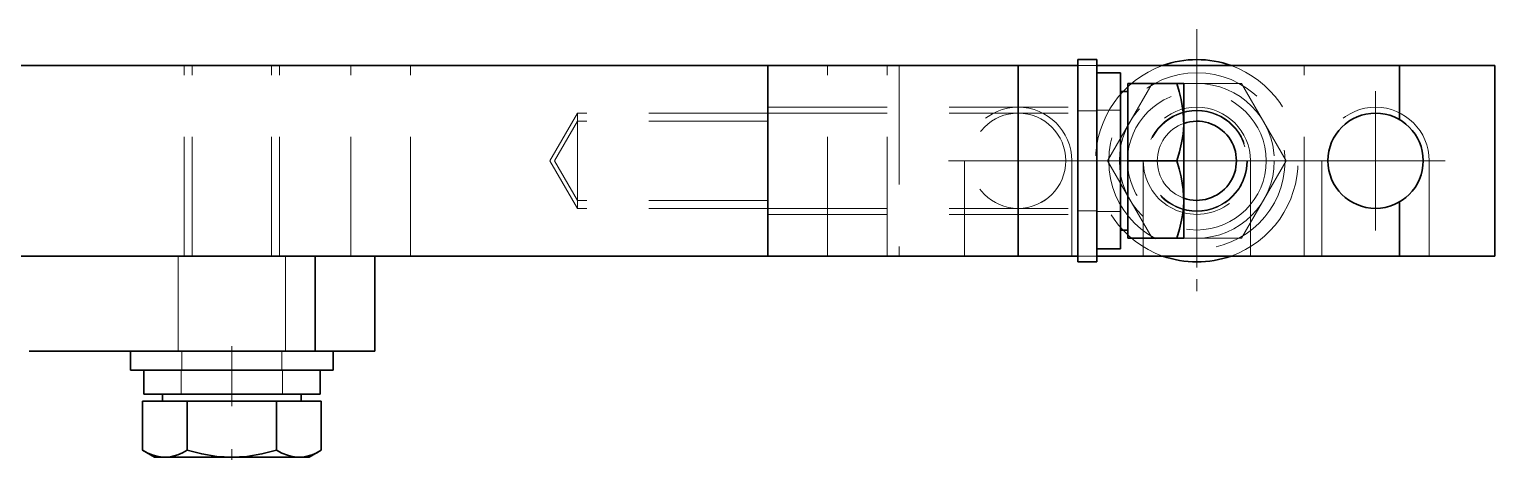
# Model space of a CAD drawing. Header units: millimetres. Extents: x 5606 to 13175, y -3239 to -2051.
# Drawn here: x 6050.7 to 6173.7, y -2852.1 to -2816 of the extents above; entities that cross this region are included whole.
import ezdxf

# ---------------------------------------------------------------- set-up
doc = ezdxf.new("R2010")
doc.units = ezdxf.units.MM
doc.linetypes.add('CENTER-HOKUTO', pattern=[23, 20, -1, 1, -1])
doc.linetypes.add('HIDDEN-HOKUTO', pattern=[3.8, 2.5, -1.3])
doc.layers.add('AM_7', color=2, linetype='CENTER-HOKUTO', lineweight=30)
doc.layers.add('AM_HID', color=1, linetype='HIDDEN-HOKUTO', lineweight=25)

msp = doc.modelspace()

# ---------------------------------------------------------------- linework, layer by layer
at = {"color": 7, "lineweight": 35}
for p, q in [((6112.698, -2819.023), (6042.698, -2819.023)), ((6112.698, -2819.023), (6133.698, -2819.023)), ((6143.698, -2819.023), (6165.698, -2819.023)), ((6112.698, -2835.023), (6042.698, -2835.023)), ((6050.698, -2835.023), (6074.698, -2835.023)), ((6112.698, -2835.023), (6133.698, -2835.023)), ((6143.698, -2835.023), (6165.698, -2835.023)), ((6050.698, -2843.023), (6074.698, -2843.023))]:
    msp.add_line(p, q, dxfattribs=at)
at = {"color": 7, "lineweight": 35, "ltscale": 0.4}
for p, q in [((6112.698, -2819.023), (6112.698, -2835.023)), ((6112.698, -2835.023), (6112.698, -2819.023)), ((6133.698, -2835.023), (6133.698, -2819.023)), ((6138.698, -2835.023), (6138.698, -2819.023)), ((6173.698, -2835.023), (6173.698, -2819.023)), ((6173.698, -2835.023), (6173.698, -2819.023))]:
    msp.add_line(p, q, dxfattribs=at)
at = {"color": 7, "lineweight": 35, "ltscale": 0.125}
for p, q in [((6133.698, -2819.023), (6138.698, -2819.023)), ((6079.698, -2835.023), (6074.698, -2835.023)), ((6133.698, -2835.023), (6138.698, -2835.023)), ((6074.698, -2843.023), (6079.698, -2843.023))]:
    msp.add_line(p, q, dxfattribs=at)
at = {"color": 7, "lineweight": 35, "ltscale": 0.039999}
for p, q in [((6140.298, -2818.523), (6138.698, -2818.523)), ((6140.298, -2835.523), (6138.698, -2835.523)), ((6059.198, -2844.623), (6059.198, -2843.023)), ((6076.198, -2844.623), (6076.198, -2843.023))]:
    msp.add_line(p, q, dxfattribs=at)
at = {"color": 7, "lineweight": 35, "ltscale": 0.425}
for p, q in [((6138.698, -2818.523), (6138.698, -2835.523)), ((6140.298, -2818.523), (6140.298, -2835.523))]:
    msp.add_line(p, q, dxfattribs=at)
at = {"color": 7, "lineweight": 35, "ltscale": 0.085001}
for p, q in [((6140.298, -2819.023), (6143.698, -2819.023)), ((6140.298, -2835.023), (6143.698, -2835.023))]:
    msp.add_line(p, q, dxfattribs=at)
at = {"color": 7, "lineweight": 35, "ltscale": 0.2}
for p, q in [((6173.698, -2819.023), (6165.698, -2819.023)), ((6074.698, -2843.023), (6074.698, -2835.023)), ((6079.698, -2835.023), (6079.698, -2843.023)), ((6173.698, -2835.023), (6165.698, -2835.023))]:
    msp.add_line(p, q, dxfattribs=at)
at = {"color": 7, "lineweight": 35, "ltscale": 0.113397}
for p, q in [((6165.698, -2823.559), (6165.698, -2819.023)), ((6165.698, -2835.023), (6165.698, -2830.488))]:
    msp.add_line(p, q, dxfattribs=at)
at = {"color": 7, "lineweight": 35, "ltscale": 0.05}
for p, q in [((6142.298, -2819.623), (6140.298, -2819.623)), ((6142.298, -2834.424), (6140.298, -2834.424)), ((6060.298, -2846.623), (6060.298, -2844.623)), ((6075.098, -2846.623), (6075.098, -2844.623))]:
    msp.add_line(p, q, dxfattribs=at)
at = {"color": 7, "lineweight": 35, "ltscale": 0.370001}
msp.add_line((6142.298, -2834.424), (6142.298, -2819.623), dxfattribs=at)
at = {"color": 7, "lineweight": 35, "ltscale": 0.015001}
for p, q in [((6142.898, -2821.208), (6142.298, -2821.208)), ((6142.898, -2832.838), (6142.298, -2832.838)), ((6061.883, -2847.224), (6061.883, -2846.623)), ((6073.513, -2847.224), (6073.513, -2846.623))]:
    msp.add_line(p, q, dxfattribs=at)
at = {"color": 7, "lineweight": 35, "ltscale": 0.1625}
for p, q in [((6142.898, -2820.523), (6142.898, -2827.023)), ((6142.898, -2827.023), (6142.898, -2833.523)), ((6067.698, -2851.924), (6061.198, -2851.924)), ((6074.198, -2851.924), (6067.698, -2851.924))]:
    msp.add_line(p, q, dxfattribs=at)
at = {"color": 7, "lineweight": 35, "ltscale": 0.102957}
for p, q in [((6147.016, -2820.523), (6142.898, -2820.523)), ((6142.898, -2827.023), (6147.016, -2827.023)), ((6142.898, -2833.523), (6147.016, -2833.523)), ((6060.19, -2847.224), (6060.19, -2851.342)), ((6063.941, -2851.342), (6063.941, -2847.224)), ((6071.455, -2847.224), (6071.455, -2851.342)), ((6075.205, -2847.224), (6075.205, -2851.342))]:
    msp.add_line(p, q, dxfattribs=at)
at = {"color": 7, "lineweight": 35, "ltscale": 0.014543}
for p, q in [((6147.016, -2820.523), (6147.598, -2820.523)), ((6147.598, -2833.523), (6147.016, -2833.523))]:
    msp.add_line(p, q, dxfattribs=at)
at = {"color": 7, "lineweight": 35, "ltscale": 0.325}
msp.add_line((6147.598, -2820.523), (6147.598, -2833.523), dxfattribs=at)
at = {"color": 7, "lineweight": 35, "ltscale": 0.1375}
for p, q in [((6123.698, -2835.023), (6129.198, -2835.023)), ((6168.198, -2835.023), (6173.698, -2835.023))]:
    msp.add_line(p, q, dxfattribs=at)
at = {"color": 7, "lineweight": 35, "ltscale": 0.012498}
msp.add_line((6138.198, -2835.023), (6138.698, -2835.023), dxfattribs=at)
at = {"color": 7, "lineweight": 35, "ltscale": 0.097502}
msp.add_line((6140.298, -2835.023), (6144.198, -2835.023), dxfattribs=at)
at = {"color": 7, "lineweight": 35, "ltscale": 0.15}
msp.add_line((6153.198, -2835.023), (6159.198, -2835.023), dxfattribs=at)
at = {"color": 7, "lineweight": 35, "ltscale": 0.2125}
for p, q in [((6067.698, -2843.023), (6059.198, -2843.023)), ((6076.198, -2843.023), (6067.698, -2843.023)), ((6067.698, -2844.623), (6059.198, -2844.623)), ((6076.198, -2844.623), (6067.698, -2844.623))]:
    msp.add_line(p, q, dxfattribs=at)
at = {"color": 7, "lineweight": 35, "ltscale": 0.093771}
for p, q in [((6063.941, -2847.224), (6060.19, -2847.224)), ((6075.205, -2847.224), (6071.455, -2847.224))]:
    msp.add_line(p, q, dxfattribs=at)
at = {"color": 7, "lineweight": 35, "ltscale": 0.185001}
for p, q in [((6060.298, -2846.623), (6067.698, -2846.623)), ((6067.698, -2846.623), (6075.098, -2846.623))]:
    msp.add_line(p, q, dxfattribs=at)
at = {"color": 7, "lineweight": 35, "ltscale": 0.187833}
msp.add_line((6071.455, -2847.224), (6063.941, -2847.224), dxfattribs=at)
at = {"color": 7, "lineweight": 35, "ltscale": 0.029085}
for p, q in [((6061.198, -2851.924), (6060.19, -2851.342)), ((6074.198, -2851.924), (6075.205, -2851.342))]:
    msp.add_line(p, q, dxfattribs=at)
at = {"color": 7, "lineweight": 35}
for points in [[(6147.016, -2827.023), (6147.242, -2826.278), (6147.419, -2825.523), (6147.537, -2824.778), (6147.593, -2824.027), (6147.556, -2822.942), (6147.387, -2821.866), (6147.22, -2821.191), (6147.016, -2820.523)], [(6147.016, -2833.523), (6147.242, -2832.778), (6147.419, -2832.023), (6147.537, -2831.278), (6147.593, -2830.527), (6147.556, -2829.442), (6147.387, -2828.366), (6147.22, -2827.691), (6147.016, -2827.023)], [(6060.19, -2851.342), (6060.641, -2851.577), (6061.097, -2851.759), (6061.507, -2851.867), (6061.919, -2851.918), (6062.546, -2851.881), (6063.167, -2851.713), (6063.556, -2851.546), (6063.941, -2851.342)], [(6063.941, -2851.342), (6065.174, -2851.651), (6066.429, -2851.853), (6067.698, -2851.924)], [(6067.698, -2851.924), (6068.967, -2851.853), (6070.221, -2851.651), (6071.455, -2851.342)], [(6071.455, -2851.342), (6071.905, -2851.577), (6072.361, -2851.759), (6072.771, -2851.867), (6073.184, -2851.918), (6073.81, -2851.881), (6074.431, -2851.713), (6074.82, -2851.546), (6075.205, -2851.342)]]:
    msp.add_lwpolyline(points, dxfattribs=at)
msp.add_circle((6163.698, -2827.023), 4, dxfattribs=at)
for radius, start, end in [(8.5, 70.25029, 109.74936), (3.324, 250.67175, 109.32825), (8.5, 250.24952, 289.75015)]:
    msp.add_arc((6148.698, -2827.023), radius, start, end, dxfattribs=at)
at = {"layer": 'AM_7', "color": 2, "lineweight": 13}
for p, q in [((6148.698, -2815.974), (6148.698, -2838.073)), ((6133.698, -2821.174), (6133.698, -2832.873)), ((6163.698, -2821.174), (6163.698, -2832.873)), ((6139.548, -2827.023), (6127.848, -2827.023)), ((6159.748, -2827.023), (6137.648, -2827.023)), ((6143.318, -2827.023), (6138.277, -2827.023)), ((6147.724, -2827.023), (6146.951, -2827.023)), ((6169.548, -2827.023), (6157.848, -2827.023)), ((6067.698, -2847.643), (6067.698, -2842.604)), ((6067.698, -2852.137), (6067.698, -2851.262))]:
    msp.add_line(p, q, dxfattribs=at)
at = {"layer": 'AM_HID', "color": 1, "lineweight": 13, "ltscale": 4}
for p, q in [((6063.698, -2835.023), (6063.698, -2819.023)), ((6063.698, -2835.023), (6063.698, -2819.023)), ((6064.374, -2835.023), (6064.374, -2819.023)), ((6064.374, -2835.023), (6064.374, -2819.023)), ((6071.021, -2835.023), (6071.021, -2819.023)), ((6071.021, -2835.023), (6071.021, -2819.023)), ((6071.698, -2835.023), (6071.698, -2819.023)), ((6071.698, -2835.023), (6071.698, -2819.023)), ((6077.698, -2835.023), (6077.698, -2819.023)), ((6082.698, -2835.023), (6082.698, -2819.023)), ((6117.698, -2835.023), (6117.698, -2819.023)), ((6122.698, -2835.023), (6122.698, -2819.023)), ((6123.698, -2819.023), (6123.698, -2835.023)), ((6173.698, -2819.023), (6123.698, -2819.023)), ((6123.698, -2819.023), (6123.698, -2835.023)), ((6138.698, -2819.023), (6140.298, -2819.023)), ((6157.698, -2835.023), (6157.698, -2819.023)), ((6141.19, -2827.023), (6144.941, -2820.523)), ((6147.598, -2820.523), (6152.455, -2820.523)), ((6152.455, -2820.523), (6156.205, -2827.023)), ((6112.698, -2822.523), (6138.698, -2822.523)), ((6112.698, -2822.523), (6138.698, -2822.523)), ((6140.298, -2822.823), (6138.698, -2822.823)), ((6140.298, -2822.773), (6140.298, -2831.273)), ((6142.298, -2822.773), (6140.298, -2822.773)), ((6142.298, -2822.773), (6142.298, -2831.273)), ((6094.388, -2827.023), (6096.698, -2823.023)), ((6094.388, -2827.023), (6096.698, -2823.023)), ((6094.779, -2827.023), (6096.698, -2823.7)), ((6094.779, -2827.023), (6096.698, -2823.7)), ((6096.698, -2823.023), (6096.698, -2830.534)), ((6096.698, -2823.023), (6096.698, -2830.534)), ((6112.698, -2823.023), (6096.698, -2823.023)), ((6112.698, -2823.023), (6096.698, -2823.023)), ((6112.698, -2823.023), (6096.698, -2823.023)), ((6112.698, -2823.023), (6096.698, -2823.023)), ((6096.698, -2823.513), (6096.698, -2831.023)), ((6096.698, -2823.513), (6096.698, -2831.023)), ((6096.698, -2823.7), (6096.698, -2829.94)), ((6096.698, -2823.7), (6096.698, -2829.94)), ((6112.698, -2823.7), (6096.698, -2823.7)), ((6112.698, -2823.7), (6096.698, -2823.7)), ((6112.698, -2823.023), (6138.698, -2823.023)), ((6112.698, -2823.023), (6138.698, -2823.023)), ((6096.698, -2824.107), (6096.698, -2830.347)), ((6096.698, -2824.107), (6096.698, -2830.347)), ((6094.388, -2827.023), (6096.698, -2831.023)), ((6094.388, -2827.023), (6096.698, -2831.023)), ((6094.779, -2827.023), (6096.698, -2830.347)), ((6094.779, -2827.023), (6096.698, -2830.347)), ((6129.198, -2835.023), (6129.198, -2827.023)), ((6129.198, -2835.023), (6129.198, -2827.023)), ((6138.198, -2827.023), (6138.198, -2835.023)), ((6138.198, -2827.023), (6138.198, -2835.023)), ((6144.941, -2833.523), (6141.19, -2827.023)), ((6142.898, -2827.023), (6147.016, -2827.023)), ((6144.198, -2835.023), (6144.198, -2827.023)), ((6144.198, -2835.023), (6144.198, -2827.023)), ((6156.205, -2827.023), (6152.455, -2833.523)), ((6153.198, -2827.023), (6153.198, -2835.023)), ((6153.198, -2827.023), (6153.198, -2835.023)), ((6159.198, -2835.023), (6159.198, -2827.023)), ((6159.198, -2835.023), (6159.198, -2827.023)), ((6168.198, -2827.023), (6168.198, -2835.023)), ((6168.198, -2827.023), (6168.198, -2835.023)), ((6112.698, -2830.347), (6096.698, -2830.347)), ((6112.698, -2830.347), (6096.698, -2830.347)), ((6112.698, -2831.023), (6096.698, -2831.023)), ((6112.698, -2831.023), (6096.698, -2831.023)), ((6112.698, -2831.023), (6096.698, -2831.023)), ((6112.698, -2831.023), (6096.698, -2831.023)), ((6112.698, -2831.023), (6138.698, -2831.023)), ((6112.698, -2831.023), (6138.698, -2831.023)), ((6140.298, -2831.224), (6138.698, -2831.224)), ((6142.298, -2831.273), (6140.298, -2831.273)), ((6112.698, -2831.523), (6138.698, -2831.523)), ((6112.698, -2831.523), (6138.698, -2831.523)), ((6152.455, -2833.523), (6147.598, -2833.523)), ((6063.198, -2843.023), (6063.198, -2835.023)), ((6063.198, -2843.023), (6063.198, -2835.023)), ((6072.198, -2843.023), (6072.198, -2835.023)), ((6072.198, -2843.023), (6072.198, -2835.023)), ((6074.698, -2843.023), (6074.698, -2835.023)), ((6138.698, -2835.023), (6140.298, -2835.023)), ((6138.698, -2835.023), (6140.298, -2835.023)), ((6063.498, -2844.623), (6063.498, -2843.023)), ((6071.898, -2844.623), (6071.898, -2843.023)), ((6067.698, -2844.623), (6063.448, -2844.623)), ((6063.448, -2846.623), (6063.448, -2844.623)), ((6071.948, -2844.623), (6067.698, -2844.623)), ((6071.948, -2846.623), (6071.948, -2844.623)), ((6067.698, -2846.623), (6063.448, -2846.623)), ((6063.941, -2847.224), (6063.941, -2851.342)), ((6071.948, -2846.623), (6067.698, -2846.623)), ((6071.455, -2847.224), (6071.455, -2851.342))]:
    msp.add_line(p, q, dxfattribs=at)
for points in [[(6147.016, -2820.523), (6147.242, -2821.269), (6147.419, -2822.024), (6147.537, -2822.769), (6147.593, -2823.52), (6147.556, -2824.605), (6147.387, -2825.681), (6147.22, -2826.356), (6147.016, -2827.023)], [(6147.016, -2827.023), (6147.242, -2827.769), (6147.419, -2828.524), (6147.537, -2829.269), (6147.593, -2830.02), (6147.556, -2831.105), (6147.387, -2832.181), (6147.22, -2832.856), (6147.016, -2833.523)], [(6063.941, -2851.342), (6063.491, -2851.577), (6063.034, -2851.759), (6062.625, -2851.867), (6062.212, -2851.918), (6061.586, -2851.881), (6060.965, -2851.713), (6060.575, -2851.546), (6060.19, -2851.342)], [(6067.698, -2851.924), (6066.429, -2851.853), (6065.174, -2851.651), (6063.941, -2851.342)], [(6071.455, -2851.342), (6070.221, -2851.651), (6068.967, -2851.853), (6067.698, -2851.924)], [(6075.205, -2851.342), (6074.755, -2851.577), (6074.299, -2851.759), (6073.889, -2851.867), (6073.476, -2851.918), (6072.85, -2851.881), (6072.229, -2851.713), (6071.84, -2851.546), (6071.455, -2851.342)]]:
    msp.add_lwpolyline(points, dxfattribs=at)
for centre, radius in [((6148.698, -2827.023), 7.4), ((6148.698, -2827.023), 6.5), ((6148.698, -2827.023), 5.815), ((6148.698, -2827.023), 4.25), ((6148.698, -2827.023), 4.2), ((6133.698, -2827.023), 4)]:
    msp.add_circle(centre, radius, dxfattribs=at)
for centre, radius, start, end in [((6148.698, -2827.023), 8.5, 109.74936, 250.24952), ((6148.698, -2827.023), 8.5, 289.75015, 70.25029), ((6133.698, -2827.023), 4.5, 0, 179.99999), ((6133.698, -2827.023), 4.5, 0, 179.99999), ((6148.698, -2827.023), 4.5, 0, 179.99999), ((6148.698, -2827.023), 4.5, 0, 179.99999), ((6163.698, -2827.023), 4.5, 0, 179.99999), ((6163.698, -2827.023), 4.5, 0, 179.99999), ((6148.698, -2827.023), 3.324, 109.32825, 250.67175), ((6148.698, -2827.023), 4.5, 179.99999, 0.52289), ((6133.698, -2827.023), 4, 298.6478, 308.85211), ((6163.698, -2827.023), 4, 298.6478, 308.85211)]:
    msp.add_arc(centre, radius, start, end, dxfattribs=at)

doc.saveas('drawing.dxf')
